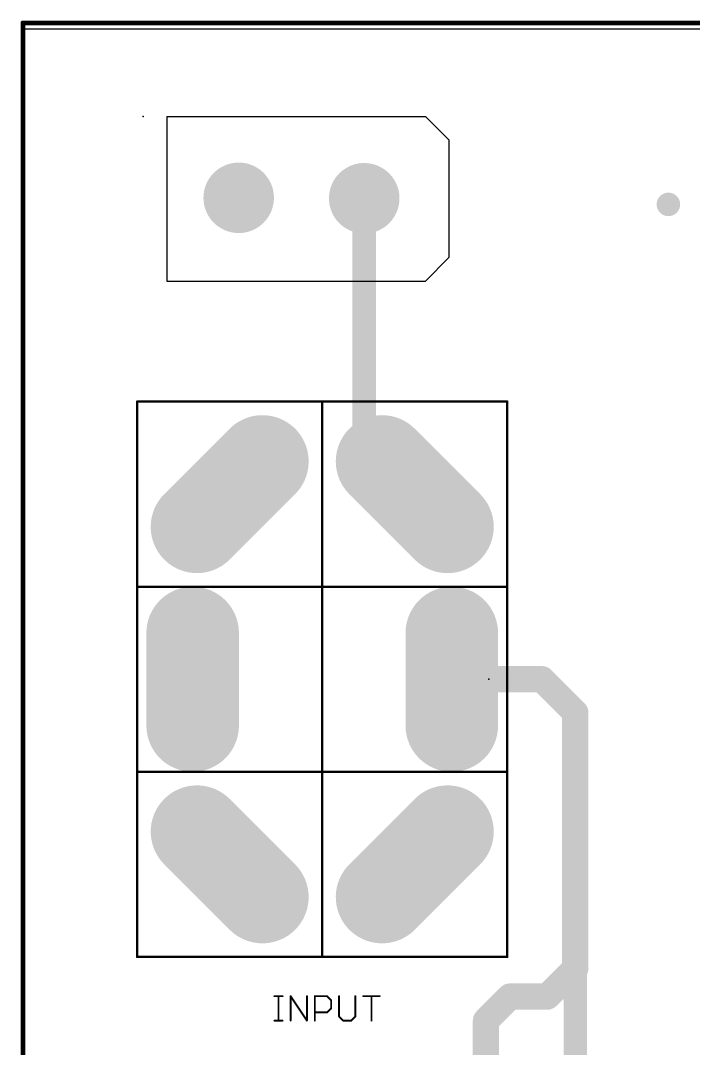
# Model space of a CAD drawing. Extents: x 0 to 165, y 0 to 217.
# Drawn here: x -0.1 to 36.2, y 161.8 to 217.3 of the extents above; entities that cross this region are included whole.
import ezdxf

# ---------------------------------------------------------------- set-up
doc = ezdxf.new("R2010")
doc.units = 0
for name, color, linetype in [('16', 175, 'CONTINUOUS'), ('17', 82, 'CONTINUOUS'), ('18', 82, 'CONTINUOUS'), ('20', 7, 'CONTINUOUS'), ('21', 253, 'CONTINUOUS'), ('23', 7, 'CONTINUOUS')]:
    doc.layers.add(name, color=color, linetype=linetype)

# ---------------------------------------------------------------- blocks, each defined once
blk = doc.blocks.new('LONGP100')
at = {"const_width": 1}
blk.add_lwpolyline([(-0.5, 0), (0.5, 0)], dxfattribs=at)
at = {"const_width": 0.5}
for points in [[(-0.5, 0.25, 1), (-0.5, -0.25)], [(0.5, -0.25, 1), (0.5, 0.25)]]:
    blk.add_lwpolyline(points, format="xyb", dxfattribs=at)
blk = doc.blocks.new('ROUNDP')
at = {"const_width": 0.5}
blk.add_lwpolyline([(0, -0.25, 1), (0, 0.25, 1), (0, -0.25)], format="xyb", dxfattribs=at)
blk = doc.blocks.new('ROUNDV')
at = {"const_width": 0.5}
blk.add_lwpolyline([(0, -0.25, 1), (0, 0.25, 1), (0, -0.25)], format="xyb", dxfattribs=at)

msp = doc.modelspace()

# ---------------------------------------------------------------- linework, layer by layer
at = {"layer": '16'}
for points, const_width in [([(0, 217.17), (165.1, 217.17)], 0.254), ([(0, 0), (0, 217.17)], 0.254), ([(18.4404, 207.6958), (18.4404, 194.4426)], 1.27), ([(18.4404, 194.4426), (21.1714, 191.7116)], 1.27), ([(23.1714, 181.7116), (28.0416, 181.7116)], 1.4224), ([(28.0416, 181.7116), (29.845, 179.9082)], 1.4224), ([(29.845, 179.9082), (29.845, 166.0906)], 1.4224), ([(29.845, 166.0906), (28.321, 164.5666)], 1.4224), ([(29.845, 166.0906), (29.845, 131.6228)], 1.27), ([(26.3144, 164.5666), (25.019, 163.2712)], 1.4224), ([(28.321, 164.5666), (26.3144, 164.5666)], 1.4224), ([(25.019, 163.2712), (25.019, 160.147)], 1.4224)]:
    msp.add_lwpolyline(points, dxfattribs=dict(at, const_width=const_width))
for points, const_width in [([(0, 217.2335, 1), (0, 217.1065)], 0.127), ([(0.0635, 217.17, 1), (-0.0635, 217.17)], 0.127), ([(18.7579, 207.6958, 1), (18.1229, 207.6958)], 0.635), ([(18.6649, 194.6671, 1), (18.2159, 194.2181)], 0.635), ([(18.1229, 194.4426, 1), (18.7579, 194.4426)], 0.635), ([(20.9469, 191.4871, 1), (21.3959, 191.9361)], 0.635), ([(23.1714, 182.0672, 1), (23.1714, 181.356)], 0.7112), ([(28.293, 181.963, 1), (27.7902, 181.4602)], 0.7112), ([(28.0416, 181.356, 1), (28.0416, 182.0672)], 0.7112), ([(30.2006, 179.9082, 1), (29.4894, 179.9082)], 0.7112), ([(29.5936, 179.6568, 1), (30.0964, 180.1596)], 0.7112), ([(30.1625, 166.0906, 1), (29.5275, 166.0906)], 0.635), ([(30.0964, 165.8392, 1), (29.5936, 166.342)], 0.7112), ([(29.4894, 166.0906, 1), (30.2006, 166.0906)], 0.7112), ([(26.3144, 164.9222, 1), (26.3144, 164.211)], 0.7112), ([(26.5658, 164.3152, 1), (26.063, 164.818)], 0.7112), ([(28.0696, 164.818, 1), (28.5724, 164.3152)], 0.7112), ([(28.321, 164.211, 1), (28.321, 164.9222)], 0.7112), ([(25.3746, 163.2712, 1), (24.6634, 163.2712)], 0.7112), ([(24.7676, 163.5226, 1), (25.2704, 163.0198)], 0.7112)]:
    msp.add_lwpolyline(points, format="xyb", dxfattribs=dict(at, const_width=const_width))
at = {"layer": '20'}
for p, q in [((165.08, 216.84), (0, 216.84)), ((0, 216.84), (0, 0))]:
    msp.add_line(p, q, dxfattribs=at)
at = {"layer": '20', "const_width": 0.1016}
for points in [[(13.589, 164.5931), (14.0296, 164.5931)], [(13.8093, 163.2712), (13.8093, 164.5931)], [(14.4622, 163.2712), (14.4622, 164.5931)], [(14.4622, 164.5931), (15.3434, 163.2712)], [(15.3434, 163.2712), (15.3434, 164.5931)], [(15.7719, 163.2712), (15.7719, 164.5931)], [(15.7719, 164.5931), (16.4328, 164.5931)], [(16.4328, 164.5931), (16.6532, 164.3728)], [(16.6532, 164.3728), (16.6532, 163.9322)], [(17.0816, 164.5931), (17.0816, 163.4915)], [(17.9629, 163.4915), (17.9629, 164.5931)], [(18.3913, 164.5931), (19.2726, 164.5931)], [(18.832, 163.2712), (18.832, 164.5931)], [(16.6532, 163.9322), (16.4328, 163.7118)], [(13.589, 163.2712), (14.0296, 163.2712)], [(16.4328, 163.7118), (15.7719, 163.7118)], [(17.0816, 163.4915), (17.3019, 163.2712)], [(17.3019, 163.2712), (17.7426, 163.2712)], [(17.7426, 163.2712), (17.9629, 163.4915)]]:
    msp.add_lwpolyline(points, dxfattribs=at)
at = {"layer": '20', "const_width": 0.0508}
for points in [[(13.589, 164.6185, 1), (13.589, 164.5677)], [(13.8347, 164.5931, 1), (13.7839, 164.5931)], [(14.0296, 164.5677, 1), (14.0296, 164.6185)], [(14.4833, 164.6072, 1), (14.441, 164.579)], [(14.4876, 164.5931, 1), (14.4368, 164.5931)], [(15.3688, 164.5931, 1), (15.318, 164.5931)], [(15.7973, 164.5931, 1), (15.7465, 164.5931)], [(15.7719, 164.6185, 1), (15.7719, 164.5677)], [(16.4508, 164.6111, 1), (16.4149, 164.5752)], [(16.4328, 164.5677, 1), (16.4328, 164.6185)], [(16.6786, 164.3728, 1), (16.6278, 164.3728)], [(16.6352, 164.3548, 1), (16.6711, 164.3908)], [(17.107, 164.5931, 1), (17.0562, 164.5931)], [(17.9883, 164.5931, 1), (17.9375, 164.5931)], [(18.3913, 164.6185, 1), (18.3913, 164.5677)], [(18.8574, 164.5931, 1), (18.8066, 164.5931)], [(19.2726, 164.5677, 1), (19.2726, 164.6185)], [(16.6278, 163.9322, 1), (16.6786, 163.9322)], [(16.6711, 163.9142, 1), (16.6352, 163.9501)], [(13.589, 163.2966, 1), (13.589, 163.2458)], [(13.7839, 163.2712, 1), (13.8347, 163.2712)], [(14.0296, 163.2458, 1), (14.0296, 163.2966)], [(14.4368, 163.2712, 1), (14.4876, 163.2712)], [(15.318, 163.2712, 1), (15.3688, 163.2712)], [(15.3223, 163.2571, 1), (15.3646, 163.2853)], [(15.7719, 163.7372, 1), (15.7719, 163.6864)], [(15.7465, 163.2712, 1), (15.7973, 163.2712)], [(16.4149, 163.7298, 1), (16.4508, 163.6939)], [(16.4328, 163.6864, 1), (16.4328, 163.7372)], [(17.0996, 163.5095, 1), (17.0636, 163.4736)], [(17.0562, 163.4915, 1), (17.107, 163.4915)], [(17.3019, 163.2966, 1), (17.3019, 163.2458)], [(17.284, 163.2532, 1), (17.3199, 163.2892)], [(17.7246, 163.2892, 1), (17.7605, 163.2532)], [(17.7426, 163.2458, 1), (17.7426, 163.2966)], [(17.9375, 163.4915, 1), (17.9883, 163.4915)], [(17.9808, 163.4736, 1), (17.9449, 163.5095)], [(18.8066, 163.2712, 1), (18.8574, 163.2712)]]:
    msp.add_lwpolyline(points, format="xyb", dxfattribs=at)
at = {"layer": '21'}
for p, q in [((7.7724, 212.1154), (21.7424, 212.1154)), ((7.7724, 212.1154), (7.7724, 203.2254)), ((23.0124, 210.8454), (21.7424, 212.1154)), ((23.0124, 210.8454), (23.0124, 204.4954)), ((23.0124, 204.4954), (21.7424, 203.2254)), ((7.7724, 203.2254), (21.7424, 203.2254))]:
    msp.add_line(p, q, dxfattribs=at)
at = {"layer": '21', "const_width": 0.127}
for points in [[(6.1714, 196.7116), (6.1714, 186.7116)], [(16.1714, 196.7116), (6.1714, 196.7116)], [(26.1714, 196.7116), (16.1714, 196.7116)], [(16.1714, 196.7116), (16.1714, 186.7116)], [(26.1714, 196.7116), (26.1714, 186.7116)], [(6.1714, 186.7116), (6.1714, 176.7116)], [(16.1714, 186.7116), (6.1714, 186.7116)], [(16.1714, 186.7116), (16.1714, 176.7116)], [(26.1714, 186.7116), (16.1714, 186.7116)], [(26.1714, 186.7116), (26.1714, 176.7116)], [(6.1714, 176.7116), (6.1714, 166.7116)], [(16.1714, 176.7116), (6.1714, 176.7116)], [(16.1714, 176.7116), (16.1714, 166.7116)], [(26.1714, 176.7116), (16.1714, 176.7116)], [(26.1714, 176.7116), (26.1714, 166.7116)], [(16.1714, 166.7116), (6.1714, 166.7116)], [(26.1714, 166.7116), (16.1714, 166.7116)]]:
    msp.add_lwpolyline(points, dxfattribs=at)
at = {"layer": '21', "const_width": 0.0635}
for points in [[(6.1714, 196.7433, 1), (6.1714, 196.6799)], [(6.2031, 196.7116, 1), (6.1397, 196.7116)], [(16.1714, 196.7433, 1), (16.1714, 196.6799)], [(16.2032, 196.7116, 1), (16.1397, 196.7116)], [(16.1714, 196.6799, 1), (16.1714, 196.7433)], [(26.2032, 196.7116, 1), (26.1397, 196.7116)], [(26.1714, 196.6799, 1), (26.1714, 196.7433)], [(6.1714, 186.7433, 1), (6.1714, 186.6799)], [(6.2031, 186.7116, 1), (6.1397, 186.7116)], [(6.1397, 186.7116, 1), (6.2031, 186.7116)], [(16.1714, 186.7433, 1), (16.1714, 186.6799)], [(16.2032, 186.7116, 1), (16.1397, 186.7116)], [(16.1397, 186.7116, 1), (16.2032, 186.7116)], [(16.1714, 186.6799, 1), (16.1714, 186.7433)], [(26.2032, 186.7116, 1), (26.1397, 186.7116)], [(26.1397, 186.7116, 1), (26.2032, 186.7116)], [(26.1714, 186.6799, 1), (26.1714, 186.7433)], [(6.1714, 176.7433, 1), (6.1714, 176.6799)], [(6.2031, 176.7116, 1), (6.1397, 176.7116)], [(6.1397, 176.7116, 1), (6.2031, 176.7116)], [(16.1714, 176.7433, 1), (16.1714, 176.6799)], [(16.2032, 176.7116, 1), (16.1397, 176.7116)], [(16.1397, 176.7116, 1), (16.2032, 176.7116)], [(16.1714, 176.6799, 1), (16.1714, 176.7433)], [(26.2032, 176.7116, 1), (26.1397, 176.7116)], [(26.1397, 176.7116, 1), (26.2032, 176.7116)], [(26.1714, 176.6799, 1), (26.1714, 176.7433)], [(6.1714, 166.7433, 1), (6.1714, 166.6799)], [(6.1397, 166.7116, 1), (6.2031, 166.7116)], [(16.1714, 166.7433, 1), (16.1714, 166.6799)], [(16.1397, 166.7116, 1), (16.2032, 166.7116)], [(16.1714, 166.6799, 1), (16.1714, 166.7433)], [(26.1397, 166.7116, 1), (26.2032, 166.7116)], [(26.1714, 166.6799, 1), (26.1714, 166.7433)]]:
    msp.add_lwpolyline(points, format="xyb", dxfattribs=at)
at = {"layer": '23'}
for p in [(6.5024, 212.1154), (25.1714, 181.7116)]:
    msp.add_point(p, dxfattribs=at)

# ---------------------------------------------------------------- block references
at = {"layer": '17'}
for name, p, xscale, yscale, rotation in [('ROUNDP', (11.6586, 207.7212), 3.81, 3.81, 270), ('ROUNDP', (18.4404, 207.6958), 3.81, 3.81, 270), ('LONGP100', (11.1714, 191.7116), 5, 5, 45), ('LONGP100', (21.1714, 191.7116), 5, 5, 315), ('LONGP100', (9.1714, 181.7116), 5, 5, 270), ('LONGP100', (23.1714, 181.7116), 5, 5, 270), ('LONGP100', (11.1714, 171.7116), 5, 5, 315), ('LONGP100', (21.1714, 171.7116), 5, 5, 225)]:
    msp.add_blockref(name, p, dxfattribs=dict(at, xscale=xscale, yscale=yscale, rotation=rotation))
at = {"layer": '18'}
for p, xscale, yscale in [((34.8742, 207.3656), 1.27, 1.27), ((34.8742, 207.391), 1.0064, 1.0064)]:
    msp.add_blockref('ROUNDV', p, dxfattribs=dict(at, xscale=xscale, yscale=yscale))

doc.saveas('drawing.dxf')
